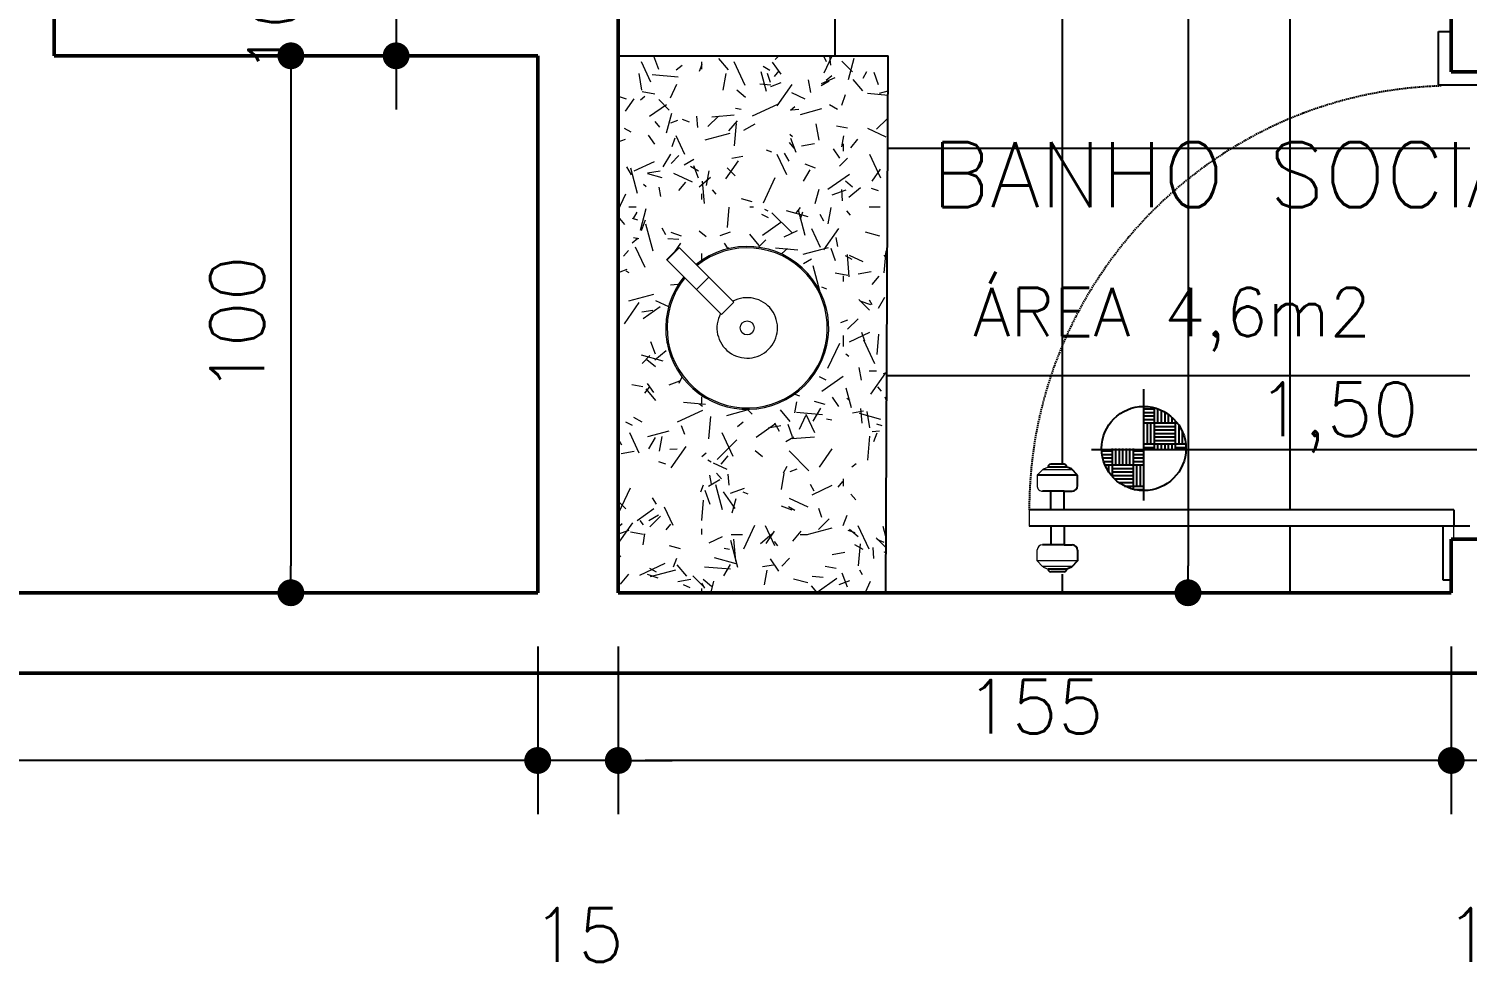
# Model space of a CAD drawing. Header units: inches. Extents: x 580771 to 691655, y 7719261 to 7829530.
# Drawn here: x 687464.4 to 687732.1, y 7727267.9 to 7727443.2 of the extents above; entities that cross this region are included whole.
import ezdxf

# ---------------------------------------------------------------- set-up
doc = ezdxf.new("R2010")
doc.units = ezdxf.units.IN
doc.header["$MEASUREMENT"] = 0
doc.header["$PDMODE"] = 2
doc.linetypes.add('HIDDEN', pattern=[0.375, 0.25, -0.125])
for name, color, linetype in [('02', 2, 'Continuous'), ('ACESSORIOS', 2, 'Continuous'), ('Layer3', 3, 'Continuous'), ('NIVEL', 2, 'Continuous'), ('Piso', 55, 'Continuous'), ('PORTAS', 3, 'Continuous'), ('Portas-Projeção', 55, 'HIDDEN')]:
    doc.layers.add(name, color=color, linetype=linetype)
for name, color, linetype, lineweight in [('Hachura', 1, 'Continuous', 9), ('Moveis', 1, 'Continuous', 9), ('Parede Baixa', 5, 'Continuous', 50), ('Portas - Janelas', 2, 'Continuous', 20)]:
    doc.layers.add(name, color=color, linetype=linetype, lineweight=lineweight)
doc.styles.add('R80E50', font='romans.shx', dxfattribs={"height": 10})
doc.styles.add('ROMANS', font='romans', dxfattribs={"height": 0.2})
doc.dimstyles.new('ARQ50', dxfattribs={"dimscale": 50, "dimtxt": 10, "dimasz": 0.1, "dimexe": 0.2, "dimexo": 0.2, "dimgap": 0.1, "dimtad": 1, "dimdec": 0, "dimzin": 12, "dimdsep": 46, "dimtxsty": 'R80E50', "dimblk1": 'DOT', "dimblk2": 'DOT', "dimsah": 1, "dimcen": 0.4, "dimclrd": 15, "dimclre": 15, "dimclrt": 3, "dimadec": 0, "dimazin": 0, "dimtfac": 1, "dimtdec": 0, "dimtmove": 2, "dimatfit": 3, "dimldrblk": 'DOT', "dimfxl": 0.2, "dimtolj": 1, "dimtzin": 12, "dimarcsym": 0})

# ---------------------------------------------------------------- blocks, each defined once
blk = doc.blocks.new('_DOT')
at = {"color": 0, "linetype": 'ByBlock'}
blk.add_line((-0.5, 0), (-1, 0), dxfattribs=at)
at = {"color": 0, "linetype": 'ByBlock', "const_width": 0.5}
blk.add_lwpolyline([(-0.25, 0, 1), (0.25, 0, 1)], format="xyb", close=True, dxfattribs=at)
blk = doc.blocks.new('*D156')
at = {"layer": 'Defpoints', "color": 0, "transparency": 16777216}
for p in [(687729.08, 7727338.17), (687744.08, 7727338.17), (687729.08, 7727306.93)]:
    blk.add_point(p, dxfattribs=at)
at = {"layer": 'NIVEL', "color": 15, "lineweight": -2, "transparency": 16777216}
for p, q in [((687729.08, 7727328.17), (687729.08, 7727296.93)), ((687744.08, 7727328.17), (687744.08, 7727296.93)), ((687724.08, 7727306.93), (687719.08, 7727306.93)), ((687744.08, 7727306.93), (687729.08, 7727306.93)), ((687749.08, 7727306.93), (687754.08, 7727306.93))]:
    blk.add_line(p, q, dxfattribs=at)
at = {"layer": 'NIVEL', "color": 15, "lineweight": -2, "transparency": 16777216, "xscale": 5, "yscale": 5, "zscale": 5}
blk.add_blockref('_DOT', (687729.08, 7727306.93), dxfattribs=at)
at = {"layer": 'NIVEL', "color": 15, "lineweight": -2, "transparency": 16777216, "xscale": 5, "yscale": 5, "zscale": 5, "rotation": 180}
blk.add_blockref('_DOT', (687744.08, 7727306.93), dxfattribs=at)
at = {"layer": 'NIVEL', "color": 3, "transparency": 16777216, "insert": (687736.58, 7727274.43), "char_height": 10, "attachment_point": 5, "style": 'R80E50'}
blk.add_mtext('\\A1;15', dxfattribs=at)
blk = doc.blocks.new('*D157')
at = {"layer": 'Defpoints', "color": 0, "transparency": 16777216}
for p in [(687574.08, 7727338.17), (687729.08, 7727338.17), (687574.08, 7727306.93)]:
    blk.add_point(p, dxfattribs=at)
at = {"layer": 'NIVEL', "color": 15, "lineweight": -2, "transparency": 16777216}
for p, q in [((687574.08, 7727328.17), (687574.08, 7727296.93)), ((687729.08, 7727328.17), (687729.08, 7727296.93)), ((687724.08, 7727306.93), (687579.08, 7727306.93))]:
    blk.add_line(p, q, dxfattribs=at)
at = {"layer": 'NIVEL', "color": 15, "lineweight": -2, "transparency": 16777216, "xscale": 5, "yscale": 5, "zscale": 5, "rotation": 180}
blk.add_blockref('_DOT', (687574.08, 7727306.93), dxfattribs=at)
at = {"layer": 'NIVEL', "color": 15, "lineweight": -2, "transparency": 16777216, "xscale": 5, "yscale": 5, "zscale": 5}
blk.add_blockref('_DOT', (687729.08, 7727306.93), dxfattribs=at)
at = {"layer": 'NIVEL', "color": 3, "transparency": 16777216, "insert": (687651.58, 7727316.93), "char_height": 10, "attachment_point": 5, "style": 'R80E50'}
blk.add_mtext('\\A1;155', dxfattribs=at)
blk = doc.blocks.new('*D158')
at = {"layer": 'Defpoints', "color": 0, "transparency": 16777216}
for p in [(687559.08, 7727338.17), (687574.08, 7727338.17), (687559.08, 7727306.93)]:
    blk.add_point(p, dxfattribs=at)
at = {"layer": 'NIVEL', "color": 15, "lineweight": -2, "transparency": 16777216}
for p, q in [((687559.08, 7727328.17), (687559.08, 7727296.93)), ((687574.08, 7727328.17), (687574.08, 7727296.93)), ((687554.08, 7727306.93), (687549.08, 7727306.93)), ((687574.08, 7727306.93), (687559.08, 7727306.93)), ((687579.08, 7727306.93), (687584.08, 7727306.93))]:
    blk.add_line(p, q, dxfattribs=at)
at = {"layer": 'NIVEL', "color": 15, "lineweight": -2, "transparency": 16777216, "xscale": 5, "yscale": 5, "zscale": 5}
blk.add_blockref('_DOT', (687559.08, 7727306.93), dxfattribs=at)
at = {"layer": 'NIVEL', "color": 15, "lineweight": -2, "transparency": 16777216, "xscale": 5, "yscale": 5, "zscale": 5, "rotation": 180}
blk.add_blockref('_DOT', (687574.08, 7727306.93), dxfattribs=at)
at = {"layer": 'NIVEL', "color": 3, "transparency": 16777216, "insert": (687566.58, 7727274.43), "char_height": 10, "attachment_point": 5, "style": 'R80E50'}
blk.add_mtext('\\A1;15', dxfattribs=at)
blk = doc.blocks.new('*D159')
at = {"layer": 'Defpoints', "color": 0, "transparency": 16777216}
for p in [(687234.08, 7727338.17), (687559.08, 7727338.17), (687234.08, 7727306.93)]:
    blk.add_point(p, dxfattribs=at)
at = {"layer": 'NIVEL', "color": 15, "lineweight": -2, "transparency": 16777216}
for p, q in [((687234.08, 7727328.17), (687234.08, 7727296.93)), ((687559.08, 7727328.17), (687559.08, 7727296.93)), ((687554.08, 7727306.93), (687239.08, 7727306.93))]:
    blk.add_line(p, q, dxfattribs=at)
at = {"layer": 'NIVEL', "color": 15, "lineweight": -2, "transparency": 16777216, "xscale": 5, "yscale": 5, "zscale": 5, "rotation": 180}
blk.add_blockref('_DOT', (687234.08, 7727306.93), dxfattribs=at)
at = {"layer": 'NIVEL', "color": 15, "lineweight": -2, "transparency": 16777216, "xscale": 5, "yscale": 5, "zscale": 5}
blk.add_blockref('_DOT', (687559.08, 7727306.93), dxfattribs=at)
at = {"layer": 'NIVEL', "color": 3, "transparency": 16777216, "insert": (687396.58, 7727316.93), "char_height": 10, "attachment_point": 5, "style": 'R80E50'}
blk.add_mtext('\\A1;325', dxfattribs=at)
blk = doc.blocks.new('*D172')
at = {"layer": 'Defpoints', "color": 0, "transparency": 16777216}
for p in [(687559.08, 7727438.17), (687513.15, 7727338.17), (687513.15, 7727338.17)]:
    blk.add_point(p, dxfattribs=at)
at = {"layer": 'NIVEL', "color": 15, "lineweight": -2, "transparency": 16777216}
for p, q in [((687549.08, 7727438.17), (687503.15, 7727438.17)), ((687513.15, 7727433.17), (687513.15, 7727343.17)), ((687523.15, 7727338.17), (687523.15, 7727338.17))]:
    blk.add_line(p, q, dxfattribs=at)
at = {"layer": 'NIVEL', "color": 15, "lineweight": -2, "transparency": 16777216, "xscale": 5, "yscale": 5, "zscale": 5}
for p, rotation in [((687513.15, 7727438.17), 90), ((687513.15, 7727338.17), 270)]:
    blk.add_blockref('_DOT', p, dxfattribs=dict(at, rotation=rotation))
at = {"layer": 'NIVEL', "color": 3, "transparency": 16777216, "insert": (687503.15, 7727388.17), "char_height": 10, "attachment_point": 5, "rotation": 90, "style": 'R80E50'}
blk.add_mtext('\\A1;100', dxfattribs=at)
blk = doc.blocks.new('*D177')
at = {"layer": 'Defpoints', "color": 0, "transparency": 16777216}
for p in [(687559.08, 7727448.17), (687532.73, 7727438.17), (687559.08, 7727438.17)]:
    blk.add_point(p, dxfattribs=at)
at = {"layer": 'NIVEL', "color": 15, "lineweight": -2, "transparency": 16777216}
for p, q in [((687532.73, 7727453.17), (687532.73, 7727458.17)), ((687549.08, 7727448.17), (687522.73, 7727448.17)), ((687532.73, 7727448.17), (687532.73, 7727438.17)), ((687549.08, 7727438.17), (687522.73, 7727438.17)), ((687532.73, 7727433.17), (687532.73, 7727428.17))]:
    blk.add_line(p, q, dxfattribs=at)
at = {"layer": 'NIVEL', "color": 15, "lineweight": -2, "transparency": 16777216, "xscale": 5, "yscale": 5, "zscale": 5}
for p, rotation in [((687532.73, 7727448.17), 270), ((687532.73, 7727438.17), 90)]:
    blk.add_blockref('_DOT', p, dxfattribs=dict(at, rotation=rotation))
at = {"layer": 'NIVEL', "color": 3, "transparency": 16777216, "insert": (687510.23, 7727443.17), "char_height": 10, "attachment_point": 5, "rotation": 90, "style": 'R80E50'}
blk.add_mtext('\\A1;10', dxfattribs=at)
blk = doc.blocks.new('*D178')
at = {"layer": 'Defpoints', "color": 0, "transparency": 16777216}
for p in [(687729.08, 7727633.17), (687680.1, 7727338.17), (687680.1, 7727338.17)]:
    blk.add_point(p, dxfattribs=at)
at = {"layer": 'NIVEL', "color": 15, "lineweight": -2, "transparency": 16777216}
for p, q in [((687719.08, 7727633.17), (687670.1, 7727633.17)), ((687680.1, 7727628.17), (687680.1, 7727343.17)), ((687690.1, 7727338.17), (687690.1, 7727338.17))]:
    blk.add_line(p, q, dxfattribs=at)
at = {"layer": 'NIVEL', "color": 15, "lineweight": -2, "transparency": 16777216, "xscale": 5, "yscale": 5, "zscale": 5}
for p, rotation in [((687680.1, 7727633.17), 90), ((687680.1, 7727338.17), 270)]:
    blk.add_blockref('_DOT', p, dxfattribs=dict(at, rotation=rotation))
at = {"layer": 'NIVEL', "color": 3, "transparency": 16777216, "insert": (687670.1, 7727485.67), "char_height": 10, "attachment_point": 5, "rotation": 90, "style": 'R80E50'}
blk.add_mtext('\\A1;295', dxfattribs=at)
blk = doc.blocks.new('*X219')
at = {"color": 0}
for p, q in [((-1683.05, 3892), (-1680, 3892)), ((-1683.05, 3891), (-1680, 3891)), ((-1683.05, 3890), (-1680, 3890)), ((-1683.05, 3889), (-1680, 3889)), ((-1680, 3888), (-1680, 3892.29)), ((-1679, 3888), (-1679, 3891.98)), ((-1678, 3888), (-1678, 3891.57)), ((-1677, 3888), (-1677, 3891.05)), ((-1676, 3888), (-1676, 3890.4)), ((-1675, 3888), (-1675, 3889.59)), ((-1674, 3888), (-1674, 3888.57)), ((-1683.05, 3888), (-1680, 3888)), ((-1683, 3882), (-1683, 3888)), ((-1682, 3882), (-1682, 3888)), ((-1681, 3882), (-1681, 3888)), ((-1680, 3882), (-1680, 3888)), ((-1680, 3888), (-1674, 3888)), ((-1680, 3887), (-1674, 3887)), ((-1680, 3886), (-1674, 3886)), ((-1680, 3885), (-1674, 3885)), ((-1674, 3882), (-1674, 3888)), ((-1674, 3888), (-1673.54, 3888)), ((-1673, 3882), (-1673, 3887.24)), ((-1672, 3882), (-1672, 3885.37)), ((-1692, 3876), (-1692, 3880.69)), ((-1691, 3876), (-1691, 3880.69)), ((-1690, 3876), (-1690, 3880.69)), ((-1689, 3876), (-1689, 3880.69)), ((-1688, 3876), (-1688, 3880.69)), ((-1687, 3876), (-1687, 3880.69)), ((-1686, 3876), (-1686, 3880.69)), ((-1683.05, 3882), (-1680, 3882)), ((-1683.05, 3881), (-1680, 3881)), ((-1680, 3884), (-1674, 3884)), ((-1680, 3883), (-1674, 3883)), ((-1680, 3880.69), (-1680, 3882)), ((-1680, 3882), (-1674, 3882)), ((-1679, 3880.69), (-1679, 3882)), ((-1678, 3880.69), (-1678, 3882)), ((-1677, 3880.69), (-1677, 3882)), ((-1676, 3880.69), (-1676, 3882)), ((-1675, 3880.69), (-1675, 3882)), ((-1674, 3880.69), (-1674, 3882)), ((-1674, 3882), (-1671.12, 3882)), ((-1674, 3881), (-1671.05, 3881)), ((-1695.03, 3880), (-1692, 3880)), ((-1694.93, 3879), (-1692, 3879)), ((-1694.74, 3878), (-1692, 3878)), ((-1694.47, 3877), (-1692, 3877)), ((-1686, 3880), (-1683.05, 3880)), ((-1686, 3879), (-1683.05, 3879)), ((-1686, 3878), (-1683.05, 3878)), ((-1686, 3877), (-1683.05, 3877)), ((-1694.1, 3876), (-1692, 3876)), ((-1694, 3875.78), (-1694, 3876)), ((-1693, 3873.98), (-1693, 3876)), ((-1692, 3872.69), (-1692, 3876)), ((-1692, 3876), (-1686, 3876)), ((-1692, 3875), (-1686, 3875)), ((-1692, 3874), (-1686, 3874)), ((-1692, 3873), (-1686, 3873)), ((-1691.33, 3872), (-1686, 3872)), ((-1686, 3870), (-1686, 3876)), ((-1686, 3876), (-1683.05, 3876)), ((-1685, 3870), (-1685, 3876)), ((-1684, 3870), (-1684, 3876)), ((-1690.13, 3871), (-1686, 3871)), ((-1688.51, 3870), (-1686, 3870)), ((-1688, 3869.76), (-1688, 3870)), ((-1687, 3869.36), (-1687, 3870)), ((-1686, 3869.06), (-1686, 3870)), ((-1686, 3870), (-1683.05, 3870)), ((-1685.77, 3869), (-1683.05, 3869))]:
    blk.add_line(p, q, dxfattribs=at)

msp = doc.modelspace()

# ---------------------------------------------------------------- hatches: boundary and pattern name
at = {"layer": 'Hachura', "transparency": 33554687}
h = msp.add_hatch(dxfattribs=at)
h.set_pattern_fill('TEXTURED', color=55, scale=34.666667, angle=630, pattern_type=2)
h.set_pattern_definition([(270, (703450.228, 7715508.933), (26.346667, -15.253333), [1.386667, -23.226667, 1.04, -10.053333, 2.08, -24.613333]), (275, (703462.708, 7715524.533), (26.945558, -13.65015), [2.773333, -23.226667, 2.08, -10.053333, 4.16, -24.613333]), (280, (703464.442, 7715515.52), (32.973117, -9.322576), [2.426667, -5.893333, 3.12, -18.373333, 1.733333, -22.88]), (285, (703467.562, 7715521.76), (31.160774, -7.800804), [4.853333, -5.893333, 5.2, -18.373333, 3.813333, -22.88]), (290, (703453.348, 7715518.986), (25.535034, -15.42331), [2.773333, -19.066667, 2.426667, -14.213333, 1.733333, -11.093333]), (295, (703448.495, 7715514.133), (25.272984, -17.285344), [3.813333, -19.066667, 4.853333, -14.213333, 4.16, -11.093333]), (300, (703451.268, 7715508.933), (29.357105, 2.53867), [1.733333, -11.44, 1.386667, -16.986667, 1.04, -22.533333]), (305, (703438.788, 7715524.533), (34.392808, -2.579614), [3.813333, -11.44, 2.773333, -16.986667, 2.08, -22.533333]), (310, (703458.895, 7715518.64), (25.002797, -3.909928), [1.386667, -15.253333, 1.04, -9.706667, 2.773333, -17.68]), (315, (703446.415, 7715518.64), (34.07312, 7.10878), [2.773333, -15.253333, 2.08, -9.706667, 5.2, -17.68]), (320, (703446.415, 7715513.44), (27.240315, 9.273087), [0.693333, -12.826667, 1.733333, -21.146667, 2.08, -10.746667]), (330, (703448.842, 7715512.4), (25.850663, 11.49466), [1.733333, -14.213333, 0.693333, -16.64, 1.386667, -12.826667]), (335, (703448.842, 7715524.88), (36.061189, 8.429678), [3.813333, -14.213333, 1.386667, -16.64, 2.773333, -12.826667]), (340, (703444.682, 7715516.213), (24.912258, 12.698662), [1.04, -6.586667, 2.08, -11.093333, 1.386667, -15.253333]), (345, (703441.562, 7715528.693), (26.94076, 26.87634), [2.08, -6.586667, 4.16, -11.093333, 2.773333, -15.253333]), (350, (703465.135, 7715514.48), (19.034248, 24.100884), [2.426667, -15.253333, 1.04, -18.026667, 2.08, -16.986667]), (355, (703440.175, 7715511.36), (17.13321, 28.776244), [4.853333, -15.253333, 2.08, -18.026667, 4.16, -16.986667]), (360, (703450.23, 7715512.4), (12.826667, 30.506667), [2.08, -10.746667, 1.386667, -21.146667, 0.693333, -21.493333]), (5, (703462.71, 7715524.88), (22.551536, 32.5962), [4.16, -10.746667, 1.386667, -21.146667, 1.386667, -21.493333]), (10, (703460.975, 7715517.946), (16.772345, 28.65448), [2.426667, -13.52, 2.08, -11.093333, 2.426667, -25.306667]), (15, (703467.215, 7715511.706), (14.21112, 30.007247), [4.853333, -13.52, 4.16, -11.093333, 4.853333, -25.306667]), (20, (703441.215, 7715520.373), (9.439865, 27.784217), [2.773333, -9.013333, 1.386667, -18.373333, 2.08, -20.106667]), (25, (703441.215, 7715501.653), (6.98239, 28.501228), [5.2, -9.013333, 2.773333, -18.373333, 4.16, -20.106667]), (30, (703445.375, 7715529.733), (3.29244, 33.123994), [1.733333, -23.226667, 2.08, -10.746667, 2.426667, -14.213333]), (35, (703448.495, 7715526.613), (1.15916, 37.630215), [3.813333, -23.226667, 4.16, -10.746667, 4.853333, -14.213333]), (40, (703437.748, 7715522.106), (8.235192, 32.252453), [1.04, -7.626667, 1.386667, -14.906667, 2.773333, -19.413333]), (45, (703440.868, 7715518.986), (5.392868, 37.259813), [2.08, -7.626667, 2.773333, -14.906667, 5.2, -19.413333]), (50, (703465.482, 7715532.506), (-3.952657, 25.491192), [2.08, -12.48, 2.426667, -10.746667, 1.386667, -14.56]), (55, (703443.642, 7715518.64), (-8.715074, 26.839252), [4.16, -12.48, 4.853333, -10.746667, 2.773333, -14.56]), (60, (703435.668, 7715503.733), (-13.955328, 23.668663), [1.386667, -9.706667, 2.773333, -21.493333, 2.426667, -19.76]), (65, (703454.735, 7715506.853), (-12.009376, 30.84535), [2.773333, -9.706667, 5.2, -21.493333, 4.853333, -19.76]), (70, (703455.082, 7715526.613), (-18.769537, 27.49079), [2.08, -14.56, 1.733333, -13.173333, 1.386667, -21.146667]), (75, (703442.602, 7715529.733), (-23.300267, 29.57151), [4.16, -14.56, 3.813333, -13.173333, 2.773333, -21.146667]), (80, (703446.762, 7715524.533), (-19.54312, 24.918868), [3.12, -11.44, 2.08, -15.6, 2.773333, -15.253333]), (85, (703462.362, 7715508.933), (-27.85683, 23.6646), [3.813333, -11.44, 4.16, -15.6, 4.506667, -15.253333])])
edge = h.paths.add_edge_path(flags=16)
edge.add_line((687586.275, 7727397.026), (687583.115, 7727400.186))
edge.add_line((687583.115, 7727400.186), (687585.383, 7727402.453))
edge.add_line((687585.383, 7727402.453), (687588.542, 7727399.294))
edge.add_arc((687598.073, 7727387.496), 15.167, -218.9316, 128.9316, ccw=False)
edge = h.paths.add_edge_path(flags=0)
edge.add_arc((687598.073, 7727387.496), 1.3, -90, 270)
h.paths.add_polyline_path([(687573.817, 7727338.305), (687623.817, 7727338.305), (687624.315, 7727438.171), (687574.078, 7727438.171)])
at = {"layer": 'Piso'}
h = msp.add_hatch(dxfattribs=at)
h.set_pattern_fill('ANSI37', color=256, scale=13.333333, angle=-135)
h.set_pattern_definition([(270, (678301.07, 7879905.616), (42.333333, -4e-14), []), (360, (678301.07, 7879905.616), (4e-14, 42.333333), [])])
h.paths.add_polyline_path([(687729.078, 7727543.171), (687574.078, 7727543.171), (687574.489, 7727534.105), (687579.562, 7727534.105), (687579.562, 7727531.946), (687580.21, 7727531.534), (687580.708, 7727530.471), (687580.763, 7727513.377), (687580.278, 7727512.03), (687579.105, 7727511.368), (687578.646, 7727511.542), (687578.436, 7727512.246), (687578.72, 7727512.697), (687579.589, 7727513.671), (687579.562, 7727528.985), (687574.489, 7727528.985), (687574.078, 7727500.166), (687574.604, 7727500.166), (687574.604, 7727500.594), (687577.943, 7727500.594), (687578.197, 7727499.692), (687578.035, 7727498.418), (687580.573, 7727498.457), (687580.552, 7727496.092), (687583.116, 7727496.092), (687583.116, 7727516.935), (687641.275, 7727516.926), (687653.072, 7727508.822), (687653.587, 7727481.062), (687642.897, 7727469.685), (687583.116, 7727470.129), (687583.116, 7727490.972), (687580.552, 7727490.972), (687580.552, 7727488.729), (687577.996, 7727488.434), (687578.051, 7727487.257), (687577.711, 7727486.76), (687574.078, 7727486.898), (687574.078, 7727438.171), (687624.315, 7727438.171), (687623.895, 7727338.171), (687729.078, 7727338.171), (687729.078, 7727340.591), (687727.549, 7727340.591), (687727.549, 7727350.591), (687657.049, 7727350.591), (687657.049, 7727347.091), (687658.549, 7727347.091), (687659.483, 7727347.137), (687660.096, 7727346.631), (687659.481, 7727344.023), (687658.364, 7727342.308), (687657.271, 7727341.64), (687654.279, 7727341.631), (687652.473, 7727342.915), (687652.049, 7727344.091), (687652.049, 7727347), (687652.896, 7727347.509), (687654.549, 7727347.091), (687654.549, 7727350.591), (687650.549, 7727350.591), (687650.549, 7727353.591), (687654.549, 7727353.591), (687654.549, 7727357.091), (687653.049, 7727357.091), (687652.242, 7727357.091), (687651.69, 7727357.737), (687652.049, 7727360.091), (687653.536, 7727361.947), (687654.531, 7727362.249), (687657.571, 7727362.237), (687658.468, 7727361.569), (687659.705, 7727360.09), (687659.705, 7727357.383), (687658.511, 7727356.716), (687657.049, 7727357.091), (687657.049, 7727353.591), (687729.549, 7727353.591), (687729.549, 7727350.591), (687732.549, 7727350.591), (687732.549, 7727432.674), (687726.719, 7727432.674), (687726.719, 7727442.674), (687729.113, 7727442.674)])

# ---------------------------------------------------------------- linework, layer by layer
at = {"layer": 'ACESSORIOS'}
for p, q in [((687574.078, 7727438.171), (687624.315, 7727438.171)), ((687623.895, 7727338.171), (687624.315, 7727438.171)), ((687583.115, 7727400.186, 9825), (687585.383, 7727402.453, 9825)), ((687727.549, 7727340.591), (687729.078, 7727340.591))]:
    msp.add_line(p, q, dxfattribs=at)
at = {"layer": 'ACESSORIOS', "color": 2, "linetype": 'Continuous'}
msp.add_line((687727.549, 7727350.591), (687727.549, 7727340.591), dxfattribs=at)
at = {"layer": 'Moveis'}
msp.add_circle((687598.073, 7727387.496, 9825), 1.3, dxfattribs=at)
for radius, start, end in [(14.907, 141.17465, 128.82535), (5.633, 151.53607, 118.46393)]:
    msp.add_arc((687598.073, 7727387.496, 9825), radius, start, end, dxfattribs=at)
at = {"layer": 'NIVEL', "color": 2, "linetype": 'Continuous'}
for p, q in [((687671.796, 7727376.092), (687671.796, 7727355.34)), ((687734.501, 7727364.815), (687662.161, 7727364.815))]:
    msp.add_line(p, q, dxfattribs=at)
msp.add_circle((687671.868, 7727365.034), 7.84, dxfattribs=at)
at = {"layer": 'Parede Baixa'}
for p, q in [((687574.078, 7727633.171), (687574.078, 7727338.171)), ((687729.078, 7727633.171), (687729.078, 7727435.171)), ((687469.078, 7727465.671), (687469.078, 7727438.171)), ((687469.078, 7727438.171), (687559.078, 7727438.171)), ((687559.078, 7727438.171), (687559.078, 7727338.171)), ((687729.078, 7727435.171), (687744.078, 7727435.171)), ((687729.078, 7727348.171), (687744.078, 7727348.171)), ((687729.078, 7727348.171), (687729.078, 7727338.171)), ((687234.078, 7727338.171), (687559.078, 7727338.171)), ((687574.078, 7727338.171), (687729.078, 7727338.171)), ((686668.078, 7727323.171), (689028.078, 7727323.171))]:
    msp.add_line(p, q, dxfattribs=at)
at = {"layer": 'PORTAS', "color": 2, "linetype": 'Continuous'}
for p, q in [((687726.719, 7727432.674), (687726.719, 7727442.674)), ((687726.719, 7727442.674), (687729.113, 7727442.674)), ((687734.134, 7727432.674), (687726.719, 7727432.674)), ((687657.549, 7727361.591), (687654.049, 7727361.591)), ((687657.049, 7727362.091), (687654.549, 7727362.091)), ((687658.402, 7727361.237), (687657.549, 7727361.591)), ((687659.549, 7727360.091), (687658.402, 7727361.237)), ((687659.549, 7727360.091), (687652.049, 7727360.091)), ((687659.549, 7727358.091), (687659.549, 7727360.091)), ((687654.549, 7727357.091), (687653.049, 7727357.091)), ((687654.549, 7727353.591), (687654.549, 7727357.091)), ((687657.049, 7727357.091), (687654.549, 7727357.091)), ((687657.049, 7727353.591), (687657.049, 7727357.091)), ((687657.049, 7727357.091), (687658.549, 7727357.091)), ((687729.549, 7727353.591), (687650.549, 7727353.591)), ((687729.549, 7727353.591), (687729.549, 7727350.591)), ((687729.549, 7727350.591), (687650.549, 7727350.591)), ((687654.549, 7727350.591), (687654.549, 7727347.091)), ((687657.049, 7727350.591), (687657.049, 7727347.091)), ((687732.549, 7727350.591), (687727.549, 7727350.591)), ((687654.549, 7727347.091), (687653.049, 7727347.091)), ((687657.049, 7727347.091), (687654.549, 7727347.091)), ((687657.049, 7727347.091), (687658.549, 7727347.091)), ((687659.549, 7727346.091), (687659.549, 7727344.091)), ((687657.549, 7727342.591), (687654.049, 7727342.591)), ((687657.049, 7727342.091), (687654.549, 7727342.091)), ((687658.402, 7727342.944), (687657.549, 7727342.591)), ((687659.549, 7727344.091), (687658.402, 7727342.944)), ((687659.481, 7727344.023), (687659.413, 7727344.091))]:
    msp.add_line(p, q, dxfattribs=at)
for centre, radius, start, end in [((687654.549, 7727361.591), 0.5, 90, 180), ((687657.049, 7727361.591), 0.5, 0, 90), ((687658.549, 7727358.091), 1, 270, 0), ((687658.549, 7727346.091), 1, 0, 90), ((687654.549, 7727342.591), 0.5, 180, 270), ((687657.049, 7727342.591), 0.5, 270, 0)]:
    msp.add_arc(centre, radius, start, end, dxfattribs=at)
at = {"layer": 'Portas - Janelas'}
for p, q in [((687595.556, 7727392.28, 9825), (687585.383, 7727402.453, 9825)), ((687583.115, 7727400.186, 9825), (687593.288, 7727390.013, 9825)), ((687588.633, 7727394.668, 9825), (687590.901, 7727396.935, 9825)), ((687593.288, 7727390.013, 9825), (687595.556, 7727392.28, 9825)), ((687653.049, 7727361.091), (687652.049, 7727360.091)), ((687653.195, 7727361.237), (687653.049, 7727361.091)), ((687652.049, 7727360.091), (687652.049, 7727357.961)), ((687650.549, 7727353.591), (687650.549, 7727350.591)), ((687729.549, 7727348.091), (687729.549, 7727350.591)), ((687652.049, 7727344.091), (687652.049, 7727346.171)), ((687653.049, 7727343.091), (687652.049, 7727344.091)), ((687653.195, 7727342.944), (687653.049, 7727343.091))]:
    msp.add_line(p, q, dxfattribs=at)
at = {"layer": 'Portas - Janelas', "color": 2, "linetype": 'Continuous'}
for p, q in [((687658.549, 7727361.091), (687653.049, 7727361.091)), ((687653.195, 7727361.237), (687654.049, 7727361.591)), ((687659.549, 7727344.091), (687652.049, 7727344.091)), ((687658.549, 7727343.091), (687653.049, 7727343.091)), ((687653.195, 7727342.944), (687654.049, 7727342.591))]:
    msp.add_line(p, q, dxfattribs=at)
at = {"layer": 'Portas - Janelas'}
for centre, radius, start, end in [((687598.073, 7727387.496, 9825), 15.167, 141.0684, 128.9316), ((687652.965, 7727358.004), 0.917, 182.671, 275.25583), ((687653.033, 7727346.104), 0.987, 89.08815, 176.13605)]:
    msp.add_arc(centre, radius, start, end, dxfattribs=at)
at = {"layer": 'Portas-Projeção'}
msp.add_arc((687729.549, 7727353.591), 79, 91.75222, 180, dxfattribs=at)

# ---------------------------------------------------------------- block references
at = {"layer": 'NIVEL', "color": 1, "linetype": 'Continuous', "xscale": 0.6533333333209157, "yscale": 0.6533333333209157, "zscale": 0.6533333333209157}
msp.add_blockref('*X219', (688771.461, 7724829.652), dxfattribs=at)

# ---------------------------------------------------------------- texts
at = {"layer": '02', "insert": (687640.12, 7727383.186), "char_height": 9, "width": 104.16053, "attachment_point": 7, "style": 'R80E50'}
msp.add_mtext('\\pxt7;{\\C2;ÁREA 4,6m2}', dxfattribs=at)
at = {"layer": 'Layer3', "style": 'R80E50'}
msp.add_text('BANHO SOCIAL', height=12.1, dxfattribs=at).set_placement((687632.361, 7727409.978))
at = {"layer": 'NIVEL', "color": 2, "linetype": 'Continuous', "style": 'ROMANS'}
msp.add_text('1,50', height=10, dxfattribs=at).set_placement((687693.026, 7727367.34))

# ---------------------------------------------------------------- dimensions: what is measured, and where the dimension line sits
at = {"layer": 'NIVEL'}
for base, p1, p2, picture, middle in [((687680.098, 7727338.171), (687729.078, 7727633.171), (687680.098, 7727338.171), '*D178', (687670.098, 7727485.671)), ((687532.73, 7727438.171), (687559.078, 7727448.171), (687559.078, 7727438.171), '*D177', (687510.23, 7727443.171)), ((687513.15, 7727338.171), (687559.078, 7727438.171), (687513.15, 7727338.171), '*D172', (687503.15, 7727388.171))]:
    dim = msp.add_linear_dim(base=base, p1=p1, p2=p2, angle=90, dimstyle='ARQ50', dxfattribs=at)
    dim.commit()
    dim.dimension.update_dxf_attribs({"geometry": picture, "text_midpoint": middle})
for base, p1, p2, picture, middle in [((687234.078, 7727306.928), (687559.078, 7727338.171), (687234.078, 7727338.171), '*D159', (687396.578, 7727316.928)), ((687559.078, 7727306.928), (687574.078, 7727338.171), (687559.078, 7727338.171), '*D158', (687566.578, 7727274.428)), ((687574.078, 7727306.928), (687729.078, 7727338.171), (687574.078, 7727338.171), '*D157', (687651.578, 7727316.928)), ((687729.078, 7727306.928), (687744.078, 7727338.171), (687729.078, 7727338.171), '*D156', (687736.578, 7727274.428))]:
    dim = msp.add_linear_dim(base=base, p1=p1, p2=p2, dimstyle='ARQ50', dxfattribs=at)
    dim.commit()
    dim.dimension.update_dxf_attribs({"geometry": picture, "text_midpoint": middle})

doc.saveas('drawing.dxf')
